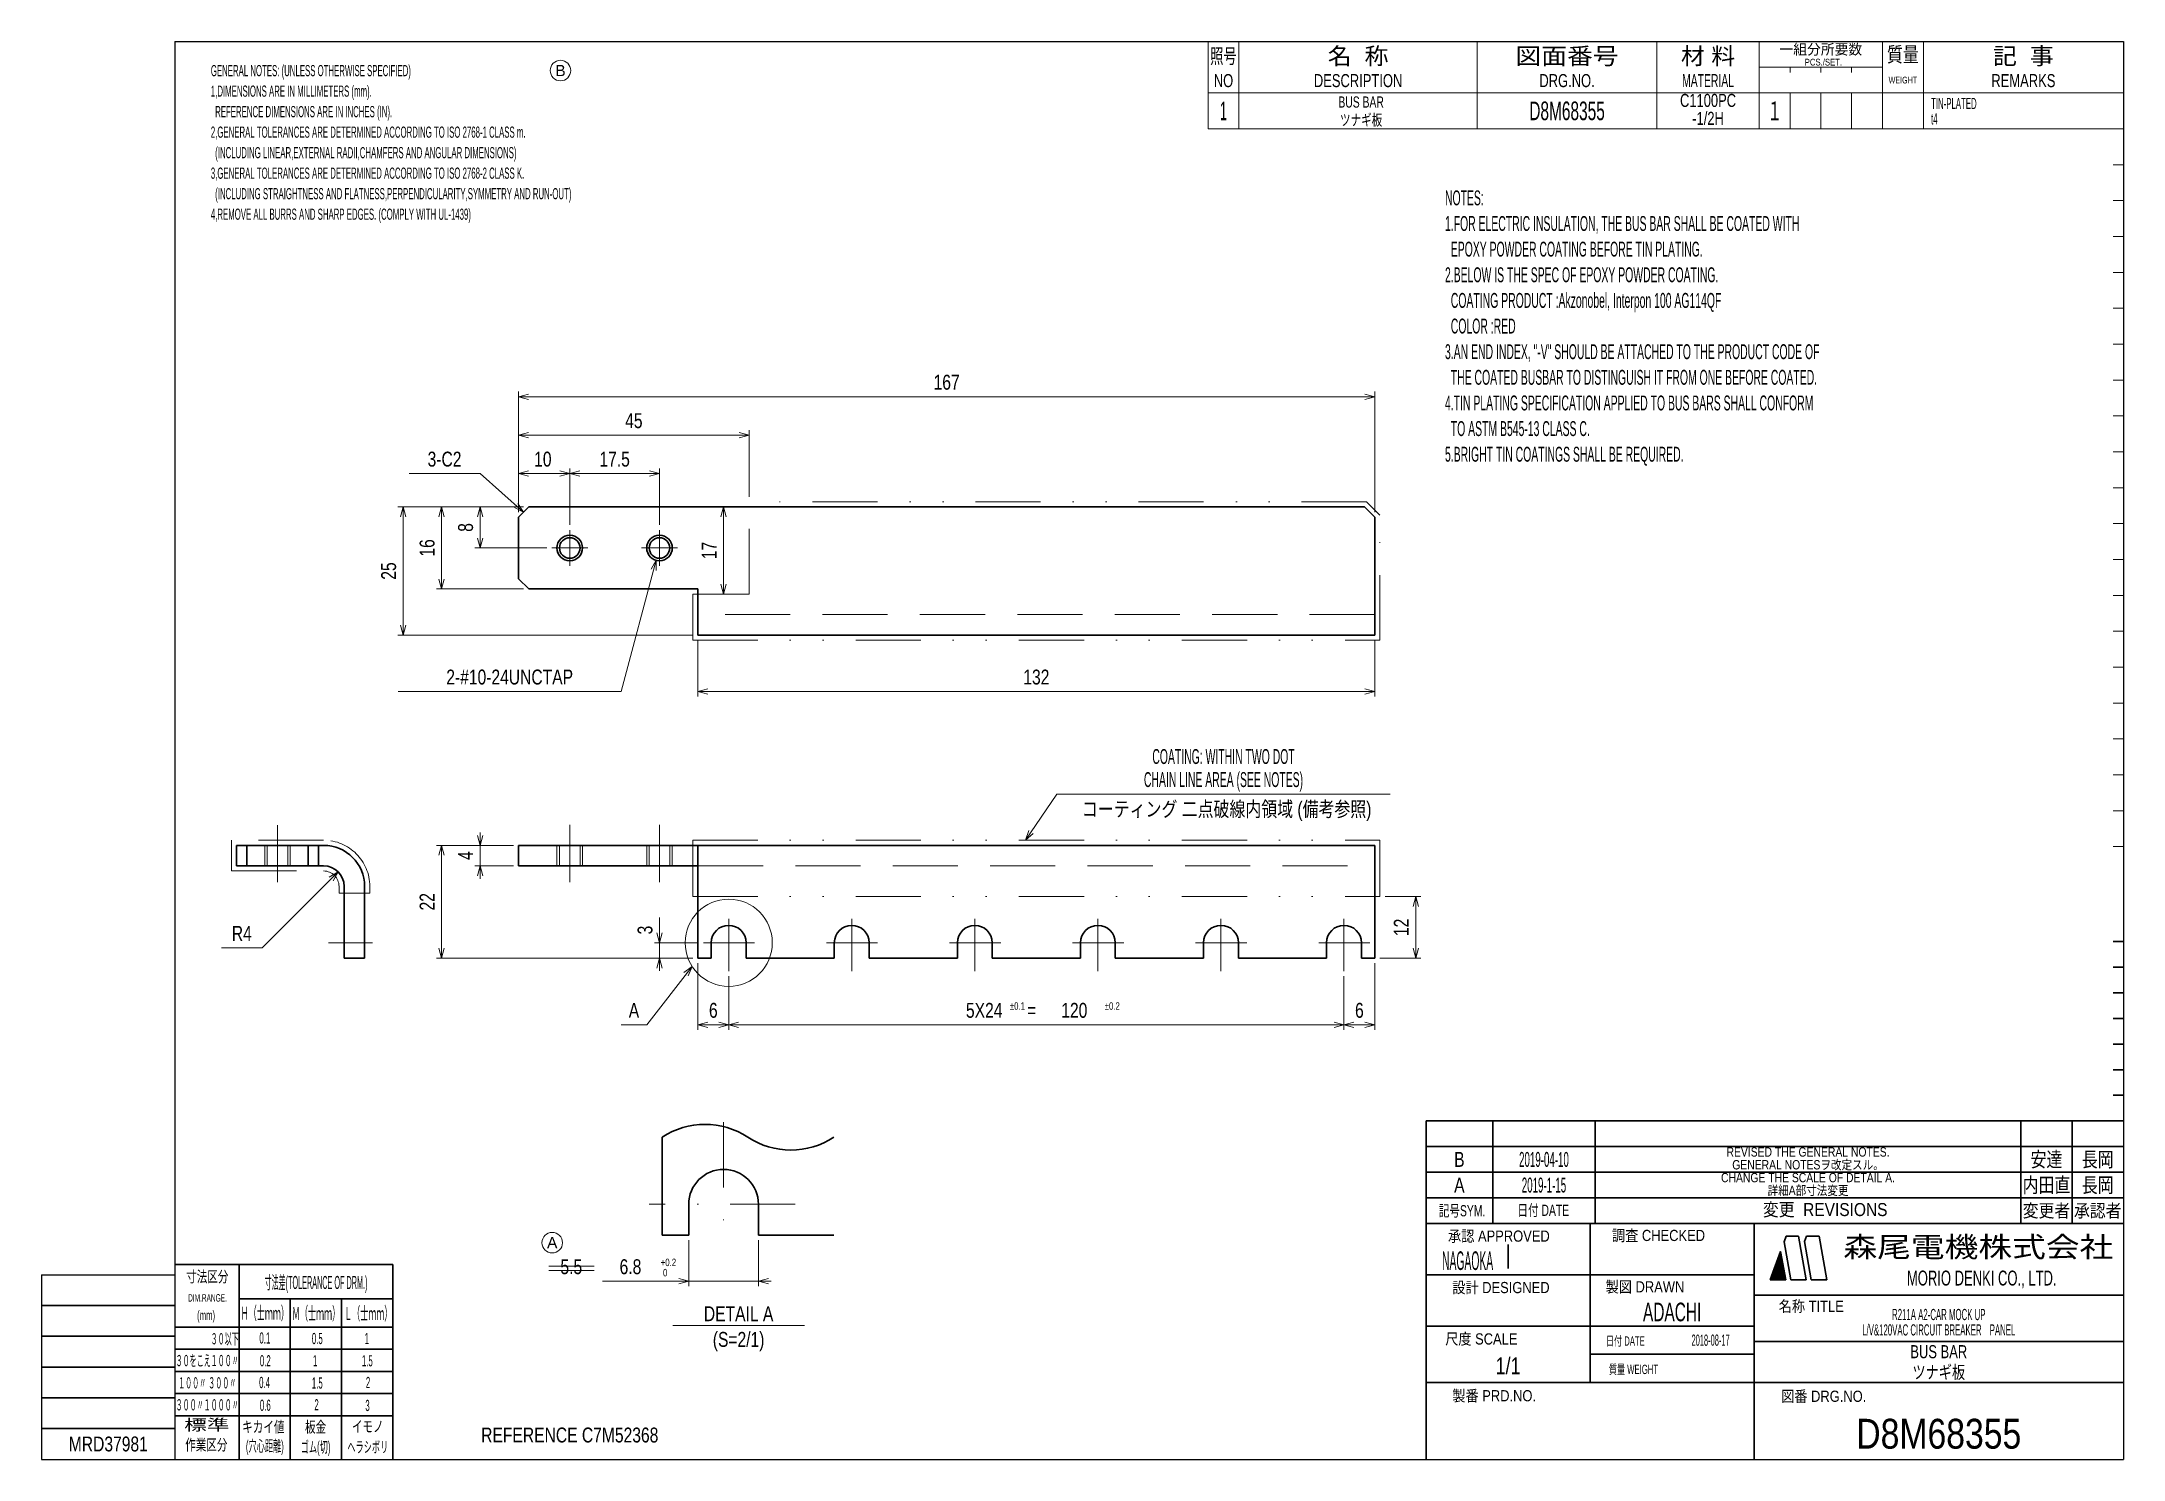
# Model space of a CAD drawing. Header units: millimetres. Extents: x 7 to 413, y 10 to 287.
import ezdxf
from ezdxf.enums import TextEntityAlignment as Align

# ---------------------------------------------------------------- set-up
doc = ezdxf.new("R2010")
doc.units = ezdxf.units.MM
for name, pattern in [('DASHDOT', [25.3, 12.7, -6.3, 0, -6.3]), ('DASHED', [19, 12.7, -6.3]), ('DIVIDE', [31.6, 12.7, -6.3, 0, -6.3, 0, -6.3])]:
    doc.linetypes.add(name, pattern=pattern)
for name, color, linetype in [('GR1_02', 7, 'Continuous'), ('GR1_04', 7, 'Continuous'), ('GR1_16', 7, 'Continuous'), ('GR2_01', 7, 'Continuous'), ('GR2_05', 7, 'Continuous'), ('図面枠D8M', 7, 'Continuous'), ('表題、部品表', 7, 'Continuous'), ('表題、部品表_01', 7, 'Continuous'), ('表題、部品表_02', 7, 'Continuous'), ('表題、部品表_03', 7, 'Continuous')]:
    doc.layers.add(name, color=color, linetype=linetype)
doc.styles.add('HG丸ｺﾞｼｯｸM-PRO', font='')
doc.styles.get('HG丸ｺﾞｼｯｸM-PRO').set_extended_font_data('HG丸ｺﾞｼｯｸM-PRO')

# ---------------------------------------------------------------- blocks, each defined once
blk = doc.blocks.new('BLKF024')
at = {"layer": '図面枠D8M', "color": 4, "linetype": 'Continuous', "lineweight": 13}
for p, q in [((344.778471, 46.998727), (346.524087, 48.744343)), ((344.8594, 47.221078), (346.502888, 48.864566)), ((344.940329, 47.443428), (346.48169, 48.984789)), ((345.021258, 47.665778), (346.460491, 49.105012)), ((345.102186, 47.888128), (346.439293, 49.225235)), ((345.183115, 48.110479), (346.418094, 49.345457)), ((345.264044, 48.332829), (346.396896, 49.46568)), ((345.344973, 48.555179), (346.375697, 49.585903)), ((345.425902, 48.777529), (346.354499, 49.706126)), ((345.506831, 48.999879), (346.3333, 49.826349)), ((345.58776, 49.22223), (346.312102, 49.946572)), ((345.668689, 49.44458), (346.290903, 50.066794)), ((345.749617, 49.66693), (346.269705, 50.187017)), ((345.830546, 49.88928), (346.248506, 50.30724)), ((345.911475, 50.111631), (346.227307, 50.427463)), ((345.992404, 50.333981), (346.206109, 50.547686)), ((346.073333, 50.556331), (346.18491, 50.667909)), ((346.154262, 50.778681), (346.163712, 50.788131)), ((344.157871, 45.246757), (346.693675, 47.782561)), ((344.211969, 45.442276), (346.672477, 47.902784)), ((344.292898, 45.664626), (346.651278, 48.023006)), ((344.299292, 45.246757), (346.714874, 47.662338)), ((344.373827, 45.886976), (346.63008, 48.143229)), ((344.440714, 45.246757), (346.736072, 47.542115)), ((344.454756, 46.109327), (346.608881, 48.263452)), ((344.535684, 46.331677), (346.587682, 48.383675)), ((344.582135, 45.246757), (346.757271, 47.421892)), ((344.616613, 46.554027), (346.566484, 48.503898)), ((344.697542, 46.776377), (346.545285, 48.624121)), ((344.723556, 45.246757), (346.778469, 47.301669)), ((344.864978, 45.246757), (346.799668, 47.181447)), ((345.006399, 45.246757), (346.820866, 47.061224)), ((345.147821, 45.246757), (346.842065, 46.941001)), ((345.289242, 45.246757), (346.863263, 46.820778)), ((345.430663, 45.246757), (346.884462, 46.700555)), ((345.572085, 45.246757), (346.90566, 46.580332)), ((345.713506, 45.246757), (346.926859, 46.46011)), ((345.854927, 45.246757), (346.948057, 46.339887)), ((345.996349, 45.246757), (346.969256, 46.219664)), ((346.13777, 45.246757), (346.990455, 46.099441)), ((346.279191, 45.246757), (347.011653, 45.979218)), ((346.420613, 45.246757), (347.032852, 45.858995)), ((346.562034, 45.246757), (347.05405, 45.738773)), ((346.703455, 45.246757), (347.075249, 45.61855)), ((346.844877, 45.246757), (347.096447, 45.498327)), ((346.986298, 45.246757), (347.117646, 45.378104)), ((347.12772, 45.246757), (347.138844, 45.257881))]:
    blk.add_line(p, q, dxfattribs=at)
blk = doc.blocks.new('BLKF023')
at = {"layer": '図面枠D8M', "color": 2, "linetype": 'Continuous', "lineweight": 25}
for p, q in [((33, 286.75), (413, 286.75)), ((33, 286.75), (33, 10.25)), ((413, 286.75), (413, 10.25)), ((7, 46.25), (7, 10.25)), ((7, 46.25), (33, 46.25)), ((7, 10.25), (413, 10.25))]:
    blk.add_line(p, q, dxfattribs=at)
at = {"layer": '図面枠D8M', "color": 4, "linetype": 'Continuous', "lineweight": 13}
for p, q in [((413, 269.75), (411, 269.75)), ((413, 262.75), (411, 262.75)), ((413, 255.75), (411, 255.75)), ((413, 248.75), (411, 248.75)), ((413, 241.75), (411, 241.75)), ((413, 234.75), (411, 234.75)), ((413, 227.75), (411, 227.75)), ((413, 220.75), (411, 220.75)), ((413, 213.75), (411, 213.75)), ((413, 206.75), (411, 206.75)), ((413, 199.75), (411, 199.75)), ((413, 192.75), (411, 192.75)), ((413, 185.75), (411, 185.75)), ((413, 178.75), (411, 178.75)), ((413, 171.75), (411, 171.75)), ((413, 164.75), (411, 164.75)), ((413, 157.75), (411, 157.75)), ((413, 150.75), (411, 150.75)), ((413, 143.75), (411, 143.75)), ((413, 136.75), (411, 136.75)), ((411, 129.75), (413, 129.75))]:
    blk.add_line(p, q, dxfattribs=at)
at = {"layer": '図面枠D8M', "color": 3, "linetype": 'Continuous', "lineweight": 35}
for p, q in [((413, 111.25), (411, 111.25)), ((413, 106.25), (411, 106.25)), ((413, 101.25), (411, 101.25)), ((413, 96.25), (411, 96.25)), ((413, 91.25), (411, 91.25)), ((413, 86.25), (411, 86.25)), ((413, 81.25), (411, 81.25)), ((277, 76.25), (413, 76.25)), ((277, 76.25), (277, 10.25)), ((290, 76.25), (290, 56.25)), ((310, 76.25), (310, 56.25)), ((393, 76.25), (393, 56.25)), ((403, 76.25), (403, 56.25)), ((277, 71.25), (413, 71.25)), ((277, 66.25), (413, 66.25)), ((277, 61.25), (413, 61.25)), ((277, 56.25), (413, 56.25)), ((309, 56.25), (309, 25.25)), ((341, 56.25), (341, 10.25)), ((346.84, 52.65), (347.23, 53.75)), ((347.23, 53.75), (349.64, 53.75)), ((351.14, 45.25), (349.64, 53.75)), ((351.18, 53.75), (350.82, 52.76)), ((351.18, 53.75), (353.64, 53.75)), ((355.14, 45.25), (353.64, 53.75)), ((293, 52.17), (293, 47.48)), ((344.14, 45.25), (346.16, 50.8)), ((347.14, 45.25), (346.16, 50.8)), ((348.14, 45.25), (346.84, 52.65)), ((352.14, 45.25), (350.82, 52.76)), ((33, 48.25), (75.5, 48.25)), ((45.5, 48.25), (45.5, 10.25)), ((75.5, 48.25), (75.5, 10.25)), ((277, 46.25), (341, 46.25)), ((344.14, 45.25), (347.14, 45.25)), ((348.14, 45.25), (351.14, 45.25)), ((352.14, 45.25), (355.14, 45.25)), ((45.5, 41.55), (75.5, 41.55)), ((55.5, 41.55), (55.5, 10.25)), ((65.5, 41.55), (65.5, 10.25)), ((341, 42.25), (413, 42.25)), ((7, 40.25), (33, 40.25)), ((7, 34.25), (33, 34.25)), ((33, 36.05), (75.5, 36.05)), ((277, 36.25), (341, 36.25)), ((341, 33.25), (413, 33.25)), ((33, 31.72), (75.5, 31.72)), ((309, 30.75), (341, 30.75)), ((7, 28.25), (33, 28.25)), ((33, 27.4), (75.5, 27.4)), ((277, 25.25), (413, 25.25)), ((7, 22.25), (33, 22.25)), ((33, 23.07), (75.5, 23.07)), ((33, 16.25), (7, 16.25)), ((33, 18.75), (75.5, 18.75))]:
    blk.add_line(p, q, dxfattribs=at)
at = {"layer": '図面枠D8M', "color": 4, "linetype": 'Continuous', "lineweight": 13}
blk.add_blockref('BLKF024', (0, 0), dxfattribs=at)
at = {"layer": '図面枠D8M', "color": 4, "linetype": 'Continuous', "lineweight": 13, "style": 'HG丸ｺﾞｼｯｸM-PRO'}
for s, height, width, p in [('記号SYM.', 2.182, 0.69227, (284.03, 58.74)), ('日付 DATE', 2.182, 0.692507, (299.87, 58.83)), ('変更  REVISIONS', 2.5455, 0.887352, (354.85, 58.97)), ('変更者', 2.545, 0.887717, (398, 58.75)), ('承認者', 2.545, 0.887717, (408, 58.75)), ('承認 APPROVED', 2.1818, 0.863151, (291.21, 53.79)), ('調査 CHECKED', 2.182, 0.863174, (322.34, 53.92)), ('寸法差(TOLERANCE OF DRM.)', 2.5455, 0.382528, (60.52, 44.75)), ('設計 DESIGNED', 2.1818, 0.862613, (291.61, 43.76)), ('製図 DRAWN', 2.182, 0.863099, (319.7, 43.9)), ('DIM.RANGE.', 1.455, 0.522543, (39.35, 41.74)), ('名称 TITLE', 2.182, 0.862489, (352.13, 40.11)), ('Ｈ（士ｍｍ）', 2.545, 0.439786, (50.53, 38.76)), ('Ｍ（士ｍｍ）', 2.545, 0.439786, (60.52, 38.71)), ('Ｌ（士ｍｍ）', 2.545, 0.439786, (70.7, 38.71)), ('３０以下', 2.182, 0.44793, (42.7, 33.77)), ('0.1', 2.182, 0.522424, (50.53, 33.92)), ('0.5', 2.182, 0.522424, (60.76, 33.82)), ('1', 2.18, 0.521199, (70.42, 33.82)), ('尺度 SCALE', 2.182, 0.862581, (287.78, 33.74)), ('日付 DATE', 1.818, 0.618255, (315.88, 33.34)), ('３０をこえ１００〃', 2.182, 0.44793, (39.29, 29.52)), ('0.2', 2.182, 0.522424, (50.62, 29.48)), ('1', 2.18, 0.521199, (60.33, 29.48)), ('1.5', 2.182, 0.522424, (70.52, 29.48)), ('質量 WEIGHT', 1.818, 0.618812, (317.46, 27.8)), ('１００〃 ３００〃', 2.182, 0.448161, (39.29, 25.18)), ('0.4', 2.182, 0.522424, (50.48, 25.24)), ('1.5', 2.182, 0.522424, (60.76, 25.15)), ('2', 2.18, 0.521199, (70.66, 25.24)), ('３００〃１０００〃', 2.182, 0.44793, (39.29, 20.89)), ('0.6', 2.182, 0.522424, (50.62, 20.81)), ('2', 2.18, 0.521199, (60.62, 20.9)), ('3', 2.18, 0.521199, (70.56, 20.76)), ('製番 PRD.NO.', 2.182, 0.863299, (290.29, 22.66)), ('図番 DRG.NO.', 2.182, 0.863083, (354.56, 22.56)), ('キカイ値', 2.182, 0.692256, (50.24, 16.58)), ('板金', 2.182, 0.692256, (60.43, 16.58)), ('イモノ', 2.182, 0.692256, (70.61, 16.67))]:
    blk.add_text(s, height=height, dxfattribs=dict(at, width=width)).set_placement(p, align=Align.MIDDLE_CENTER)
at = {"layer": '図面枠D8M', "color": 2, "linetype": 'Continuous', "lineweight": 25, "style": 'HG丸ｺﾞｼｯｸM-PRO', "width": 1.206081}
blk.add_text('森尾電機株式会社', height=4, dxfattribs=at).set_placement((384.72, 51.68), align=Align.MIDDLE_CENTER)
at = {"layer": '図面枠D8M', "color": 4, "linetype": 'Continuous', "lineweight": 13, "style": 'HG丸ｺﾞｼｯｸM-PRO'}
for s, height, width, p in [('寸法区分', 2.182, 0.692256, (39.31, 44.15)), ('(mm)', 1.818, 0.619256, (39.07, 36.89)), ('標準', 2.182, 1.489301, (39.21, 15.25)), ('作業区分', 2.182, 0.692256, (39.12, 11.35)), ('(穴心距離)', 2.182, 0.521231, (50.53, 11.11)), ('ゴム(切)', 2.182, 0.521232, (60.43, 10.92)), ('ヘラシボリ', 2.182, 0.521228, (70.61, 10.92))]:
    blk.add_text(s, height=height, dxfattribs=dict(at, width=width)).set_placement(p, align=Align.BOTTOM_CENTER)
at = {"layer": '図面枠D8M', "color": 3, "linetype": 'Continuous', "lineweight": 35, "style": 'HG丸ｺﾞｼｯｸM-PRO', "width": 0.652197}
blk.add_text('MORIO DENKI CO., LTD.', height=2.9091, dxfattribs=at).set_placement((385.38, 45.61), align=Align.MIDDLE_CENTER)
blk = doc.blocks.new('BLKF025')
at = {"layer": '図面枠D8M', "color": 3, "linetype": 'Continuous', "lineweight": 35, "style": 'HG丸ｺﾞｼｯｸM-PRO'}
for s, height, width, p in [('B', 2.91, 0.78204, (283.5, 68.75)), ('2019-04-10', 2.909, 0.488281, (300, 68.75)), ('安達', 2.909, 0.781842, (398, 68.75)), ('長岡', 2.909, 0.781842, (408, 68.75)), ('A', 2.91, 0.782973, (283.5, 63.75)), ('2019-1-15', 2.909, 0.488281, (300, 63.75)), ('内田直', 2.909, 0.781842, (398, 63.75)), ('長岡', 2.909, 0.781842, (408, 63.75)), ('NAGAOKA', 3.636, 0.414524, (285.11, 49)), ('ADACHI', 3.636, 0.619335, (325, 39)), ('L/V&120VAC CIRCUIT BREAKER\u3000PANEL', 2.1818, 0.522042, (377, 35.5)), ('R211A A2-CAR MOCK UP', 2.1818, 0.522319, (377, 38.5)), ('2018-08-17', 2.182, 0.482412, (332.5, 33.5)), ('BUS BAR', 2.545, 0.742441, (377, 31.25)), ('1/1', 3.273, 0.80628, (293, 28.5)), ('D8M68355', 5.818, 0.845432, (377, 15.25))]:
    blk.add_text(s, height=height, dxfattribs=dict(at, width=width)).set_placement(p, align=Align.MIDDLE_CENTER)
for s, height, width, p in [('REVISED THE GENERAL NOTES.', 1.8182, 0.831459, (351.5, 68.75)), ('CHANGE THE SCALE OF DETAIL A.', 1.8182, 0.831575, (351.5, 63.75)), ('GENERAL NOTESヲ改定スル。', 1.8182, 0.831421, (351.5, 66.25)), ('詳細A部寸法変更', 1.818, 0.830931, (351.5, 61.25))]:
    blk.add_text(s, height=height, dxfattribs=dict(at, width=width)).set_placement(p, align=Align.BOTTOM_CENTER)
blk = doc.blocks.new('BLKF026')
at = {"layer": '表題、部品表_02', "color": 4, "linetype": 'Continuous', "lineweight": 13}
for p, q in [((234.5, 276.75), (234.5, 269.75)), ((234.5, 276.75), (413, 276.75)), ((240.5, 276.75), (240.5, 269.75)), ((287, 276.75), (287, 269.75)), ((322, 276.75), (322, 269.75)), ((342, 276.75), (342, 269.75)), ((348, 276.75), (348, 269.75)), ((354, 276.75), (354, 269.75)), ((360, 269.75), (360, 276.75)), ((366, 276.75), (366, 269.75)), ((374, 276.75), (374, 269.75)), ((413, 276.75), (413, 269.75)), ((234.5, 269.75), (413, 269.75))]:
    blk.add_line(p, q, dxfattribs=at)
blk = doc.blocks.new('BLKF028')
at = {"layer": 'GR1_02', "color": 3, "linetype": 'Continuous', "lineweight": 35}
for p, q in [((62, 130), (45, 130)), ((45, 130), (45, 126)), ((47, 126), (47, 130)), ((59, 126), (59, 130)), ((61, 130), (61, 126)), ((45, 126), (62, 126)), ((66, 120.06), (66, 122)), ((70, 116.12), (70, 122)), ((66, 108), (66, 120.06)), ((70, 108), (70, 116.12)), ((66, 108), (70, 108))]:
    blk.add_line(p, q, dxfattribs=at)
at = {"layer": 'GR1_02', "color": 4, "linetype": 'DASHED', "lineweight": 13}
for p, q in [((50.5, 130), (50.5, 126)), ((51, 130), (51, 126)), ((55, 130), (55, 126)), ((55.5, 130), (55.5, 126))]:
    blk.add_line(p, q, dxfattribs=at)
at = {"layer": 'GR1_02', "color": 4, "linetype": 'DASHDOT', "lineweight": 13}
for p, q in [((53, 122.84), (53, 133.97)), ((71.54, 111), (62.93, 111))]:
    blk.add_line(p, q, dxfattribs=at)
at = {"layer": 'GR1_02', "color": 3, "linetype": 'Continuous', "lineweight": 35}
for radius in [8, 4]:
    blk.add_arc((62, 122), radius, 0, 90, dxfattribs=at)
blk = doc.blocks.new('BLKF029')
at = {"layer": 'GR1_02', "color": 3, "linetype": 'Continuous', "lineweight": 35}
for p, q in [((100, 194), (102, 196)), ((265, 196), (102, 196)), ((267, 194), (265, 196)), ((100, 194), (100, 182)), ((267, 171), (267, 194)), ((102, 180), (100, 182)), ((135, 180), (102, 180)), ((135, 171), (135, 180)), ((135, 171), (267, 171))]:
    blk.add_line(p, q, dxfattribs=at)
at = {"layer": 'GR1_02', "color": 4, "linetype": 'DASHDOT', "lineweight": 13}
for p, q in [((110, 184.5), (110, 191.5)), ((127.5, 184.5), (127.5, 191.5)), ((113.5, 188), (106.5, 188)), ((131, 188), (124, 188))]:
    blk.add_line(p, q, dxfattribs=at)
at = {"layer": 'GR1_02', "color": 4, "linetype": 'DASHED', "lineweight": 13}
blk.add_line((267, 175), (135, 175), dxfattribs=at)
at = {"layer": 'GR1_02', "color": 3, "linetype": 'Continuous', "lineweight": 35}
for centre, radius in [((110, 188), 2.5), ((110, 188), 2), ((127.5, 188), 2.5), ((127.5, 188), 2)]:
    blk.add_circle(centre, radius, dxfattribs=at)
blk = doc.blocks.new('FXTIP_ARROW_S')
at = {"color": 0, "linetype": 'Continuous', "lineweight": -2}
for q in [(-1, 0), (-0.97, 0.26), (-0.97, -0.26)]:
    blk.add_line((0, 0), q, dxfattribs=at)
blk = doc.blocks.new('FXTIP_ARROW_E')
at = {"color": 0, "linetype": 'Continuous', "lineweight": -2}
for q in [(-1, 0), (-0.97, 0.26), (-0.97, -0.26)]:
    blk.add_line((0, 0), q, dxfattribs=at)
blk = doc.blocks.new('BLKF030')
at = {"layer": 'GR1_04', "color": 4, "linetype": 'DIVIDE', "lineweight": 13}
for p, q in [((62, 131), (44, 131)), ((44, 131), (44, 125)), ((44, 125), (62, 125)), ((65, 120.68), (65, 122)), ((71, 120.68), (71, 122)), ((71, 120.68), (65, 120.68))]:
    blk.add_line(p, q, dxfattribs=at)
for radius in [9, 3]:
    blk.add_arc((62, 122), radius, 0, 90, dxfattribs=at)
blk = doc.blocks.new('BLKF031')
at = {"layer": 'GR1_04', "color": 4, "linetype": 'DIVIDE', "lineweight": 13}
for p, q in [((134, 120), (134, 131)), ((134, 131), (268, 131)), ((268, 120), (268, 131)), ((134, 120), (268, 120))]:
    blk.add_line(p, q, dxfattribs=at)
blk = doc.blocks.new('BLKF032')
at = {"layer": 'GR1_04', "color": 4, "linetype": 'DIVIDE', "lineweight": 13}
for p, q in [((265.41, 197), (145, 197)), ((145, 179), (145, 197)), ((268, 194.41), (265.41, 197)), ((268, 170), (268, 194.41)), ((134, 179), (145, 179)), ((134, 170), (134, 179)), ((134, 170), (268, 170))]:
    blk.add_line(p, q, dxfattribs=at)
blk = doc.blocks.new('BLKF033')
at = {"layer": 'GR2_05', "color": 4, "linetype": 'Continuous', "lineweight": 13}
blk.add_circle((106.58, 52.51), 2, dxfattribs=at)
at = {"layer": 'GR2_05', "color": 4, "linetype": 'Continuous', "lineweight": 13, "style": 'HG丸ｺﾞｼｯｸM-PRO', "width": 1.042301}
blk.add_text('A', height=2.18, dxfattribs=at).set_placement((106.58, 52.51), align=Align.MIDDLE_CENTER)
blk = doc.blocks.new('BLKF034')
at = {"layer": 'GR1_02', "color": 4, "linetype": 'DASHDOT', "lineweight": 13}
for p, q in [((110, 134), (110, 122.8)), ((127.5, 134), (127.5, 122.8)), ((141, 115.64), (141, 105.48)), ((165, 115.64), (165, 105.48)), ((189, 115.64), (189, 105.48)), ((213, 115.64), (213, 105.48)), ((237, 115.64), (237, 105.48)), ((261, 115.64), (261, 105.48)), ((136.07, 111), (146.05, 111)), ((160.07, 111), (170.05, 111)), ((184.07, 111), (194.05, 111)), ((208.07, 111), (218.05, 111)), ((232.07, 111), (242.05, 111)), ((256.07, 111), (266.05, 111))]:
    blk.add_line(p, q, dxfattribs=at)
at = {"layer": 'GR1_02', "color": 3, "linetype": 'Continuous', "lineweight": 35}
for p, q in [((100, 130), (100, 126)), ((100, 130), (267, 130)), ((135, 130), (135, 108)), ((267, 130), (267, 108)), ((100, 126), (135, 126)), ((137.6, 108), (137.6, 111)), ((144.4, 108), (144.4, 111)), ((161.6, 108), (161.6, 111)), ((168.4, 108), (168.4, 111)), ((185.6, 108), (185.6, 111)), ((192.4, 108), (192.4, 111)), ((209.6, 108), (209.6, 111)), ((216.4, 108), (216.4, 111)), ((233.6, 108), (233.6, 111)), ((240.4, 108), (240.4, 111)), ((257.6, 108), (257.6, 111)), ((264.4, 108), (264.4, 111)), ((135, 108), (137.6, 108)), ((144.4, 108), (161.6, 108)), ((168.4, 108), (185.6, 108)), ((192.4, 108), (209.6, 108)), ((216.4, 108), (233.6, 108)), ((240.4, 108), (257.6, 108)), ((264.4, 108), (267, 108))]:
    blk.add_line(p, q, dxfattribs=at)
at = {"layer": 'GR1_02', "color": 4, "linetype": 'DASHED', "lineweight": 13}
for p, q in [((107.5, 130), (107.5, 126)), ((108, 130), (108, 126)), ((112, 130), (112, 126)), ((112.5, 130), (112.5, 126)), ((125, 130), (125, 126)), ((125.5, 130), (125.5, 126)), ((129.5, 130), (129.5, 126)), ((130, 130), (130, 126)), ((135, 126), (267, 126))]:
    blk.add_line(p, q, dxfattribs=at)
at = {"layer": 'GR1_02', "color": 3, "linetype": 'Continuous', "lineweight": 35}
for centre in [(141, 111), (165, 111), (189, 111), (213, 111), (237, 111), (261, 111)]:
    blk.add_arc(centre, 3.4, 0, 180, dxfattribs=at)
blk = doc.blocks.new('BLKF035')
at = {"layer": '図面枠D8M', "color": 4, "linetype": 'Continuous', "lineweight": 13}
blk.add_circle((108.19, 281.11), 2, dxfattribs=at)
at = {"layer": '図面枠D8M', "color": 4, "linetype": 'Continuous', "lineweight": 13, "style": 'HG丸ｺﾞｼｯｸM-PRO', "width": 1.04272}
blk.add_text('B', height=2.18, dxfattribs=at).set_placement((108.19, 281.11), align=Align.MIDDLE_CENTER)
blk = doc.blocks.new('BLKF037')
at = {"layer": '表題、部品表_01', "color": 4, "linetype": 'Continuous', "lineweight": 13}
for p, q in [((234.5, 286.75), (234.5, 276.75)), ((234.5, 286.75), (413, 286.75)), ((240.5, 286.75), (240.5, 276.75)), ((287, 286.75), (287, 276.75)), ((322, 286.75), (322, 276.75)), ((342, 286.75), (342, 276.75)), ((366, 286.75), (366, 276.75)), ((374, 286.75), (374, 276.75)), ((413, 286.75), (413, 276.75)), ((342, 281.75), (366, 281.75)), ((348, 280.75), (348, 281.75)), ((354, 281.75), (354, 280.75)), ((360, 281.75), (360, 280.75)), ((234.5, 276.75), (413, 276.75))]:
    blk.add_line(p, q, dxfattribs=at)
at = {"layer": '表題、部品表_01', "color": 3, "linetype": 'Continuous', "lineweight": 35, "style": 'HG丸ｺﾞｼｯｸM-PRO'}
for s, height, width, p in [('照号', 2.909, 0.651535, (237.5, 283.95)), ('名  称', 3.273, 1.042426, (263.75, 283.95)), ('図面番号', 3.273, 1.127518, (304.5, 283.95)), ('材 料', 3.273, 1.042439, (332, 283.95)), ('一組分所要数', 2.036, 0.966638, (354, 285.25)), ('質量', 2.909, 0.781842, (370, 284.25)), ('記  事', 3.273, 1.042426, (393.5, 283.95)), ('NO', 2.545, 0.740841, (237.5, 279.15)), ('DESCRIPTION', 2.5455, 0.741365, (263.75, 279.15)), ('DRG.NO.', 2.545, 0.741189, (304.5, 279.15)), ('MATERIAL', 2.545, 0.594756, (332, 279.15)), ('PCS./SET.', 1.309, 0.862935, (354.5, 282.75)), ('REMARKS', 2.545, 0.742803, (393.5, 279.15)), ('WEIGHT', 1.309, 0.635507, (370, 279.25))]:
    blk.add_text(s, height=height, dxfattribs=dict(at, width=width)).set_placement(p, align=Align.MIDDLE_CENTER)
blk = doc.blocks.new('BLKF036')
at = {"layer": '表題、部品表_01', "color": 3, "linetype": 'Continuous', "lineweight": 13}
blk.add_blockref('BLKF037', (0, 0), dxfattribs=at)

msp = doc.modelspace()

# ---------------------------------------------------------------- linework, layer by layer
at = {"layer": 'GR1_16', "color": 4, "linetype": 'Continuous', "lineweight": 13}
for p, q in [((100, 195), (100, 218.5)), ((100, 217.5), (267, 217.5)), ((267, 195), (267, 218.5)), ((100, 195), (100, 211)), ((100, 210), (145, 210)), ((145, 198), (145, 211)), ((100, 195), (100, 203.5)), ((110, 192.5), (110, 203.5)), ((127.5, 192.5), (127.5, 203.5)), ((92.5, 202.5), (78.66, 202.5)), ((101, 195), (92.5, 202.5)), ((100, 202.5), (110, 202.5)), ((110, 202.5), (127.5, 202.5)), ((101, 196), (76.5, 196)), ((77.5, 171), (77.5, 196)), ((101, 196), (84, 196)), ((85, 180), (85, 196)), ((101, 196), (91.5, 196)), ((92.5, 188), (92.5, 196)), ((140, 179), (140, 196)), ((105.5, 188), (91.5, 188)), ((126.85, 185.59), (120, 160)), ((101, 180), (84, 180)), ((134, 171), (76.5, 171)), ((135, 170), (135, 159)), ((267, 170), (267, 159)), ((120, 160), (76.56, 160)), ((135, 160), (267, 160)), ((198.86, 131), (205, 140)), ((205, 140), (270, 140)), ((99, 130), (84, 130)), ((85, 108), (85, 130)), ((99, 130), (91.5, 130)), ((92.5, 130), (92.5, 132.5)), ((92.5, 126), (92.5, 130)), ((99, 126), (91.5, 126)), ((92.5, 123.5), (92.5, 126)), ((64.83, 124.83), (50, 110)), ((269, 120), (276, 120)), ((275, 108), (275, 120)), ((127.5, 111), (127.5, 115.96)), ((50, 110), (42.08, 110)), ((135.07, 111), (126.5, 111)), ((127.5, 108), (127.5, 111)), ((134, 108), (84, 108)), ((133.85, 106.4), (125, 95)), ((134, 108), (126.5, 108)), ((127.5, 105.5), (127.5, 108)), ((135, 107), (135, 94)), ((267, 107), (267, 94)), ((268, 108), (276, 108)), ((141, 104.48), (141, 94)), ((261, 104.48), (261, 94)), ((125, 95), (120.04, 95)), ((135, 95), (141, 95)), ((141, 95), (261, 95)), ((261, 95), (267, 95))]:
    msp.add_line(p, q, dxfattribs=at)
msp.add_circle((141, 111), 8.5, dxfattribs=at)
at = {"layer": 'GR2_01', "color": 4, "linetype": 'DASHDOT', "lineweight": 13}
for p, q in [((140, 76), (140, 52.41)), ((153.98, 60), (125.5, 60))]:
    msp.add_line(p, q, dxfattribs=at)
at = {"layer": 'GR2_01', "color": 3, "linetype": 'Continuous', "lineweight": 35}
for p, q in [((128, 73.08), (128, 54)), ((133.2, 54), (133.2, 60)), ((146.8, 54), (146.8, 60)), ((128, 54), (133.2, 54)), ((146.8, 54), (161.5, 54))]:
    msp.add_line(p, q, dxfattribs=at)
at = {"layer": 'GR2_01', "color": 3, "linetype": 'Continuous', "lineweight": 13}
for p, q in [((133.2, 53), (133.2, 44)), ((146.8, 53), (146.8, 44)), ((116.4, 45), (133.2, 45)), ((133.2, 45), (146.8, 45)), ((146.8, 45), (149.3, 45))]:
    msp.add_line(p, q, dxfattribs=at)
at = {"layer": 'GR2_01', "color": 4, "linetype": 'Continuous', "lineweight": 13}
msp.add_line((130.09, 36.36), (155.77, 36.36), dxfattribs=at)
at = {"layer": 'GR2_01', "color": 3, "linetype": 'Continuous', "lineweight": 35}
for centre, radius, start, end in [((136.37, 60.38), 15.21, 56.6015, 123.3985), ((153.12, 85.78), 15.21, 236.6015, 303.3985), ((140, 60), 6.8, 0, 180)]:
    msp.add_arc(centre, radius, start, end, dxfattribs=at)
at = {"layer": 'GR2_05', "color": 4, "linetype": 'Continuous', "lineweight": 13}
for p, q in [((105.91, 47.9), (114.75, 47.9)), ((105.91, 47.1), (114.75, 47.1))]:
    msp.add_line(p, q, dxfattribs=at)

# ---------------------------------------------------------------- block references
at = {"layer": 'GR1_02', "color": 3, "linetype": 'Continuous', "lineweight": 35}
for name in ['BLKF029', 'BLKF034', 'BLKF028']:
    msp.add_blockref(name, (0, 0), dxfattribs=at)
at = {"layer": 'GR1_04', "color": 4, "linetype": 'DIVIDE', "lineweight": 13}
for name in ['BLKF032', 'BLKF030', 'BLKF031']:
    msp.add_blockref(name, (0, 0), dxfattribs=at)
at = {"layer": 'GR1_16', "color": 4, "linetype": 'Continuous', "lineweight": 13, "xscale": 2, "yscale": 2}
for name, p, rotation in [('FXTIP_ARROW_S', (100, 217.5), 180), ('FXTIP_ARROW_E', (267, 217.5), 360), ('FXTIP_ARROW_S', (100, 210), 180), ('FXTIP_ARROW_E', (145, 210), 360), ('FXTIP_ARROW_S', (100, 202.5), 180), ('FXTIP_ARROW_E', (110, 202.5), 360), ('FXTIP_ARROW_S', (110, 202.5), 180), ('FXTIP_ARROW_E', (127.5, 202.5), 360), ('FXTIP_ARROW_E', (77.5, 196), 90), ('FXTIP_ARROW_E', (85, 196), 90), ('FXTIP_ARROW_E', (92.5, 196), 90), ('FXTIP_ARROW_S', (101, 195), 318.5763343749973), ('FXTIP_ARROW_E', (140, 196), 90), ('FXTIP_ARROW_S', (92.5, 188), 270), ('FXTIP_ARROW_S', (126.85, 185.59), 75.0049208706812), ('FXTIP_ARROW_S', (85, 180), 270), ('FXTIP_ARROW_S', (140, 179), 270), ('FXTIP_ARROW_S', (77.5, 171), 270), ('FXTIP_ARROW_S', (135, 160), 180), ('FXTIP_ARROW_E', (267, 160), 360), ('FXTIP_ARROW_E', (85, 130), 90), ('FXTIP_ARROW_S', (92.5, 130), 270), ('FXTIP_ARROW_S', (198.86, 131), 235.6918641372455), ('FXTIP_ARROW_E', (92.5, 126), 90), ('FXTIP_ARROW_S', (64.83, 124.83), 45.00000000003149), ('FXTIP_ARROW_E', (275, 120), 90), ('FXTIP_ARROW_S', (85, 108), 270), ('FXTIP_ARROW_S', (127.5, 111), 270), ('FXTIP_ARROW_S', (275, 108), 270), ('FXTIP_ARROW_E', (127.5, 108), 90), ('FXTIP_ARROW_S', (133.85, 106.4), 52.17191650767674), ('FXTIP_ARROW_S', (135, 95), 180), ('FXTIP_ARROW_E', (141, 95), 360), ('FXTIP_ARROW_S', (141, 95), 180), ('FXTIP_ARROW_E', (261, 95), 360), ('FXTIP_ARROW_S', (261, 95), 180), ('FXTIP_ARROW_E', (267, 95), 360)]:
    msp.add_blockref(name, p, dxfattribs=dict(at, rotation=rotation))
at = {"layer": 'GR2_01', "color": 3, "linetype": 'Continuous', "lineweight": 13, "xscale": 2, "yscale": 2}
for name, p, rotation in [('FXTIP_ARROW_E', (133.2, 45), 360), ('FXTIP_ARROW_S', (146.8, 45), 180)]:
    msp.add_blockref(name, p, dxfattribs=dict(at, rotation=rotation))
at = {"layer": 'GR2_05', "color": 4, "linetype": 'Continuous', "lineweight": 13}
msp.add_blockref('BLKF033', (0, 0), dxfattribs=at)
at = {"layer": '図面枠D8M', "color": 4, "linetype": 'Continuous', "lineweight": 13}
for name in ['BLKF023', 'BLKF035']:
    msp.add_blockref(name, (0, 0), dxfattribs=at)
at = {"layer": '図面枠D8M', "color": 3, "linetype": 'Continuous', "lineweight": 35}
msp.add_blockref('BLKF025', (0, 0), dxfattribs=at)
at = {"layer": '表題、部品表_01', "color": 3, "linetype": 'Continuous', "lineweight": 13}
msp.add_blockref('BLKF036', (0, 0), dxfattribs=at)
at = {"layer": '表題、部品表_02', "color": 4, "linetype": 'Continuous', "lineweight": 13}
msp.add_blockref('BLKF026', (0, 0), dxfattribs=at)

# ---------------------------------------------------------------- texts
at = {"layer": 'GR1_16', "color": 3, "linetype": 'Continuous', "lineweight": 35, "style": 'HG丸ｺﾞｼｯｸM-PRO'}
for s, height, rotation, width, p in [('167', 2.909, 0, 0.784542, (183.5, 218)), ('45', 2.909, 0, 0.784542, (122.5, 210.5)), ('10', 2.909, 0, 0.784542, (104.75, 203)), ('17.5', 2.909, 0, 0.784749, (118.75, 203)), ('8', 2.91, 90, 0.784542, (92, 192)), ('16', 2.909, 90, 0.784542, (84.5, 188)), ('17', 2.909, 90, 0.784542, (139.5, 187.5)), ('25', 2.909, 90, 0.784542, (77, 183.5)), ('132', 2.909, 0, 0.784542, (201, 160.5)), ('4', 2.91, 90, 0.784542, (92, 128)), ('22', 2.909, 90, 0.784542, (84.5, 119)), ('3', 2.91, 90, 0.784542, (127, 113.48)), ('12', 2.909, 90, 0.784542, (274.5, 114)), ('6', 2.91, 0, 0.784542, (138, 95.5)), ('5X24', 2.909, 0, 0.784171, (190.83, 95.5)), ('±0.1', 1.455, 0, 0.783726, (197.31, 97.5)), ('=', 2.91, 0, 0.78125, (200.08, 95.5)), ('120', 2.909, 0, 0.784542, (208.4, 95.5)), ('±0.2', 1.455, 0, 0.783726, (215.8, 97.5)), ('6', 2.91, 0, 0.784542, (264, 95.5))]:
    msp.add_text(s, height=height, rotation=rotation, dxfattribs=dict(at, width=width)).set_placement(p, align=Align.BOTTOM_CENTER)
for s, height, width, p in [('3-C2', 2.909, 0.783285, (85.58, 203)), ('2-#10-24UNCTAP', 2.9091, 0.783218, (98.28, 160.5)), ('COATING: WITHIN TWO DOT', 2.9091, 0.522323, (237.5, 145)), ('CHAIN LINE AREA (SEE NOTES)', 2.9091, 0.522176, (237.5, 140.5)), ('R4', 2.909, 0.783055, (46.04, 110.5)), ('A', 2.91, 0.782973, (122.52, 95.5))]:
    msp.add_text(s, height=height, dxfattribs=dict(at, width=width)).set_placement(p, align=Align.BOTTOM_CENTER)
at = {"layer": 'GR1_16', "color": 3, "linetype": 'Continuous', "lineweight": 35, "style": 'HG丸ｺﾞｼｯｸM-PRO', "width": 0.781951}
msp.add_text('コーティング 二点破線内領域 (備考参照)', height=2.9091, dxfattribs=at).set_placement((238.12, 137.08), align=Align.MIDDLE_CENTER)
at = {"layer": 'GR2_01', "color": 3, "linetype": 'Continuous', "lineweight": 35, "style": 'HG丸ｺﾞｼｯｸM-PRO'}
for s, height, width, p in [('6.8', 2.909, 0.784839, (121.84, 45.5)), ('+0.2', 1.455, 0.78402, (129.24, 47.5)), (' 0', 1.455, 0.784627, (128.4, 45.5))]:
    msp.add_text(s, height=height, dxfattribs=dict(at, width=width)).set_placement(p, align=Align.BOTTOM_CENTER)
for s, width, p in [('DETAIL A', 0.783553, (142.93, 38.65)), ('(S=2/1)', 0.782722, (142.93, 33.65))]:
    msp.add_text(s, height=2.909, dxfattribs=dict(at, width=width)).set_placement(p, align=Align.MIDDLE_CENTER)
at = {"layer": 'GR2_05', "color": 3, "linetype": 'Continuous', "lineweight": 35, "style": 'HG丸ｺﾞｼｯｸM-PRO', "width": 0.784839}
msp.add_text('5.5', height=2.909, dxfattribs=at).set_placement((110.3, 45.5), align=Align.BOTTOM_CENTER)
at = {"layer": '図面枠D8M', "color": 3, "linetype": 'Continuous', "lineweight": 35, "style": 'HG丸ｺﾞｼｯｸM-PRO'}
for s, width, p in [('GENERAL NOTES: (UNLESS OTHERWISE SPECIFIED)', 0.52211, (40, 282.19)), ('1,DIMENSIONS ARE IN MILLIMETERS (mm).', 0.522052, (40, 278.19)), ('  REFERENCE DIMENSIONS ARE IN INCHES (IN).', 0.522009, (40, 274.19)), ('2,GENERAL TOLERANCES ARE DETERMINED ACCORDING TO ISO 2768-1 CLASS m.', 0.522186, (40, 270.19)), ('  (INCLUDING LINEAR,EXTERNAL RADII,CHAMFERS AND ANGULAR DIMENSIONS)', 0.522355, (40, 266.19)), ('3,GENERAL TOLERANCES ARE DETERMINED ACCORDING TO ISO 2768-2 CLASS K.', 0.52223, (40, 262.19)), ('  (INCLUDING STRAIGHTNESS AND FLATNESS,PERPENDICULARITY,SYMMETRY AND RUN-OUT)', 0.522087, (40, 258.19)), ('4,REMOVE ALL BURRS AND SHARP EDGES. (COMPLY WITH UL-1439)', 0.52235, (40, 254.19))]:
    msp.add_text(s, height=2.1818, dxfattribs=dict(at, width=width)).set_placement(p, align=Align.TOP_LEFT)
for s, height, width, p in [('ツナギ板', 2.545, 0.741121, (377, 27.25)), ('REFERENCE C7M52368', 2.9091, 0.783552, (110, 15)), ('MRD37981', 2.909, 0.783793, (20, 13.25))]:
    msp.add_text(s, height=height, dxfattribs=dict(at, width=width)).set_placement(p, align=Align.MIDDLE_CENTER)
at = {"layer": '表題、部品表', "color": 3, "linetype": 'Continuous', "lineweight": 35, "style": 'HG丸ｺﾞｼｯｸM-PRO'}
for s, height, width, p in [('NOTES:', 2.909, 0.521723, (280.7, 256.28)), ('1.FOR ELECTRIC INSULATION, THE BUS BAR SHALL BE COATED WITH ', 2.9091, 0.522417, (280.7, 251.28)), ('  EPOXY POWDER COATING BEFORE TIN PLATING.', 2.9091, 0.522634, (280.7, 246.28)), ('2.BELOW IS THE SPEC OF EPOXY POWDER COATING.', 2.9091, 0.522562, (280.7, 241.28)), ('  COATING PRODUCT :Akzonobel, Interpon 100 AG114QF', 2.9091, 0.522597, (280.7, 236.28)), ('  COLOR :RED', 2.9091, 0.522617, (280.7, 231.28)), ('3.AN END INDEX, "-V" SHOULD BE ATTACHED TO THE PRODUCT CODE OF ', 2.9091, 0.522378, (280.7, 226.28)), ('  THE COATED BUSBAR TO DISTINGUISH IT FROM ONE BEFORE COATED.', 2.9091, 0.522152, (280.7, 221.28)), ('4.TIN PLATING SPECIFICATION APPLIED TO BUS BARS SHALL CONFORM ', 2.9091, 0.522557, (280.7, 216.28)), ('  TO ASTM B545-13 CLASS C.', 2.9091, 0.522487, (280.7, 211.28)), ('5.BRIGHT TIN COATINGS SHALL BE REQUIRED.', 2.9091, 0.522387, (280.7, 206.28))]:
    msp.add_text(s, height=height, dxfattribs=dict(at, width=width)).set_placement(p, align=Align.MIDDLE_LEFT)
at = {"layer": '表題、部品表_03', "color": 3, "linetype": 'Continuous', "lineweight": 35, "style": 'HG丸ｺﾞｼｯｸM-PRO'}
for s, height, width, p in [('BUS BAR', 2.182, 0.692724, (264.34, 274.97)), ('1', 3.64, 0.521199, (237.5, 273.25)), ('ツナギ板', 2.182, 0.692256, (264.34, 271.47)), ('D8M68355', 3.636, 0.619412, (304.5, 273.25)), ('１', 3.64, 0.578238, (345, 273.25))]:
    msp.add_text(s, height=height, dxfattribs=dict(at, width=width)).set_placement(p, align=Align.MIDDLE_CENTER)
for s, width, p in [('C1100PC', 0.740867, (332, 273.25)), ('-1/2H', 0.740841, (332, 269.75))]:
    msp.add_text(s, height=2.545, dxfattribs=dict(at, width=width)).set_placement(p, align=Align.BOTTOM_CENTER)
for s, width, p in [('t4', 0.521291, (375.5, 271.69)), ('TIN-PLATED', 0.522156, (375.5, 274.69))]:
    msp.add_text(s, height=2.182, dxfattribs=dict(at, width=width)).set_placement(p, align=Align.MIDDLE_LEFT)

doc.saveas('drawing.dxf')
